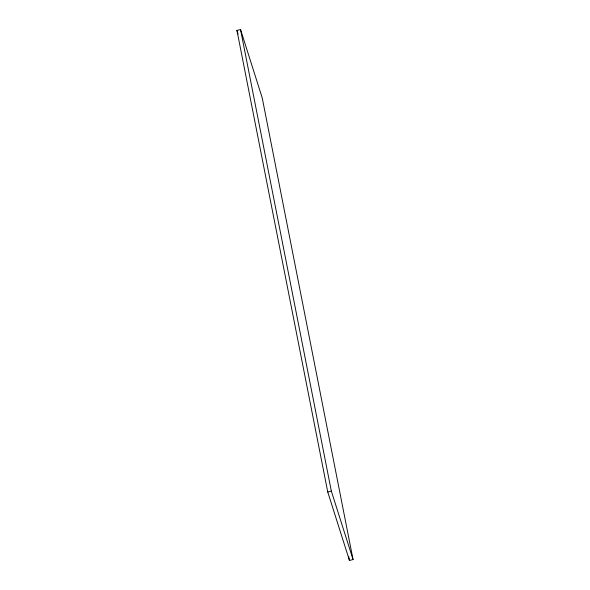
<?xml version="1.0" encoding="UTF-8"?>
<svg xmlns="http://www.w3.org/2000/svg" width="590" height="590" viewBox="0 0 590 590"><rect width="100%" height="100%" fill="white"/><g stroke="black" fill="none" stroke-linecap="round" stroke-linejoin="round"><path stroke-width="0.89" d="M236.951 30.459L240.528 29.5L262.24 97.962L353.049 559.541L349.472 560.5L327.76 492.038L236.951 30.459L238.065 33.969M327.76 492.038L331.329 491.079L240.528 29.5M331.329 491.079L353.049 559.541M348.764 556.886L349.472 560.5"/></g></svg>
